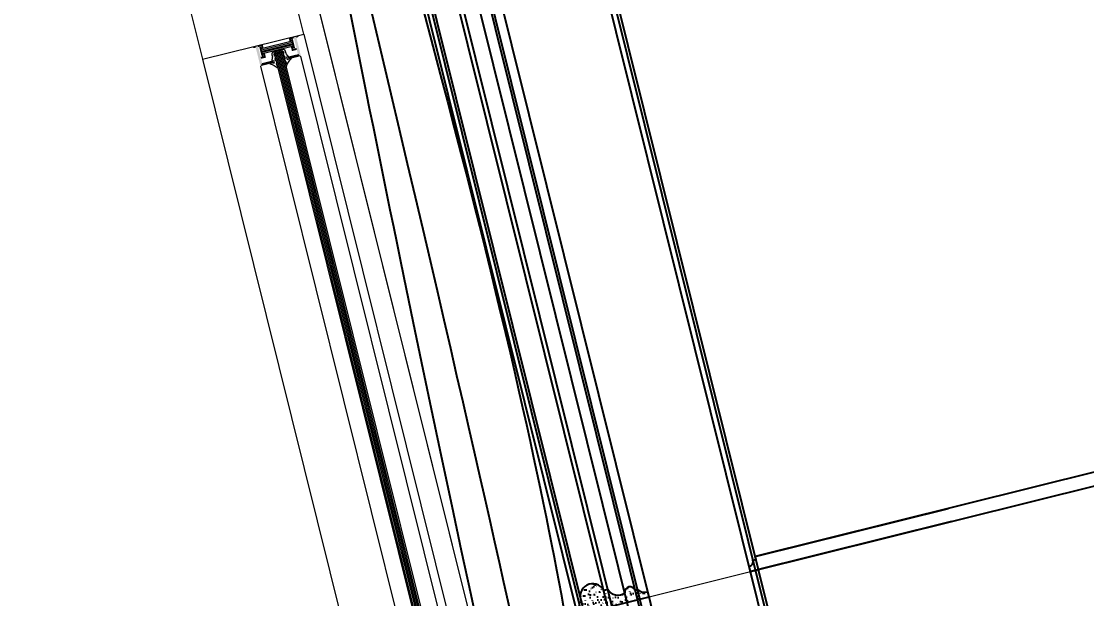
# Model space of a CAD drawing. Header units: inches. Extents: x 122939 to 389145, y 29603 to 574065.
# Drawn here: x 335677 to 336696, y 506717 to 507270 of the extents above; entities that cross this region are included whole.
import ezdxf

# ---------------------------------------------------------------- set-up
doc = ezdxf.new("R2010")
doc.units = ezdxf.units.IN
doc.header["$MEASUREMENT"] = 0
doc.layers.add('8', color=8, linetype='Continuous')
doc.layers.add('gypsum', color=31, linetype='Continuous')
for name, color, linetype, lineweight in [('A-Dim-ID', 9, 'Continuous', 20), ('A-FLOR-SLAB', 7, 'Continuous', 40), ('A-GLAZ', 134, 'Continuous', 18), ('A-RNDR-ALUM', 1, 'Continuous', 9), ('A-RNDR-PT36', 253, 'Continuous', 20), ('GRC', 41, 'Continuous', 0)]:
    doc.layers.add(name, color=color, linetype=linetype, lineweight=lineweight)
doc.styles.add('ST9', font='romans.shx', dxfattribs={"width": 0.8})
doc.dimstyles.new('DIM-20', dxfattribs={"dimscale": 1000, "dimtxt": 0.044, "dimasz": 0.035, "dimexe": 0.022, "dimexo": 0.022, "dimgap": 0.022, "dimtad": 1, "dimdec": 0, "dimzin": 0, "dimdsep": 46, "dimtxsty": 'ST9', "dimblk1": 'ARCHTICK', "dimblk2": 'ARCHTICK', "dimsah": 1, "dimcen": 0.08800000000000001, "dimdle": 0.04, "dimclrd": 256, "dimclre": 256, "dimclrt": 3, "dimadec": 0, "dimazin": 0, "dimtfac": 1, "dimtdec": 0, "dimtix": 1, "dimtofl": 0, "dimtmove": 1, "dimatfit": 3, "dimldrblk": 'CLOSED', "dimfxl": 1, "dimtolj": 1, "dimtzin": 0, "dimarcsym": 0})

# ---------------------------------------------------------------- blocks, each defined once
blk = doc.blocks.new('sec ciur')
at = {"layer": '8'}
for points, knots in [([(-17.32255293591879, -133.5639368155971, 2.289047289487974e-05), (-64.37344650056912, -1164.425118909392, 2.292919875267977e-05), (60.39826410682872, -2221.31414069637, 2.298466098702334e-05), (-111.1499501655344, -2339.864786876191, 2.162671394550543e-05), (-75.03343130991561, -3203.2750986584, 2.240870311014218e-05)], [364.3751048704897, 364.3751048704897, 364.3751048704897, 364.3751048704897, 944.5259550131184, 3110.31382546021, 3110.31382546021, 3110.31382546021, 3110.31382546021]), ([(1.856086771411356, -140.0491471653222, 2.289052731637982e-05), (6.664027114689816, -1367.070446489495, 2.292920972047979e-05), (75.86920769797871, -2377.409514449537, 2.298473959385814e-05), (-34.09848121058894, -2247.301838280284, 2.161623412048549e-05), (-25.96492531115655, -3203.275098657061, 2.242029025453958e-05)], [364.6469562146419, 364.6469562146419, 364.6469562146419, 364.6469562146419, 944.5259550131184, 3120.888390920752, 3120.888390920752, 3120.888390920752, 3120.888390920752]), ([(7.172824973065872, -139.5728663862101, 2.289354979097963e-05), (2.595465994207188, -374.6237327778363, 2.292978550067978e-05), (84.28556850546738, -1831.419381409534, 2.296746677779701e-05), (59.37311759655131, -2767.518135040824, 2.211191353417366e-05), (43.38258401822532, -3203.275098655373, 2.212677466498073e-05)], [380.0385463844473, 380.0385463844473, 380.0385463844473, 380.0385463844473, 944.5259550131184, 2562.967604305761, 2562.967604305761, 2562.967604305761, 2562.967604305761])]:
    blk.add_open_spline(points, degree=3, knots=knots, dxfattribs=at)
blk = doc.blocks.new('_ARCHTICK')
at = {"color": 0, "linetype": 'ByBlock', "const_width": 0.15}
blk.add_lwpolyline([(-0.5, -0.5), (0.5, 0.5)], dxfattribs=at)
blk = doc.blocks.new('*D204')
at = {"layer": 'A-Dim-ID', "lineweight": -2, "transparency": 16777216}
for p, q in [((337812.684083526, 506799.7448207132), (337789.3210954223, 506893.6481454276)), ((336222.551910818, 506481.1679431521), (337833.4493803682, 506881.9565044938)), ((336279.4199152573, 506418.2712932088), (336256.0569271535, 506512.1746179232))]:
    blk.add_line(p, q, dxfattribs=at)
at = {"layer": 'Defpoints', "color": 0, "transparency": 16777216}
for p in [(337794.6327297275, 506872.2989875752), (337817.9957178312, 506778.3956628608, 2.026859427982785e-07), (336284.7315495625, 506396.9221353563, 2.026859427982785e-07)]:
    blk.add_point(p, dxfattribs=at)
at = {"layer": 'A-Dim-ID', "lineweight": -2, "transparency": 16777216, "xscale": 35, "yscale": 35, "zscale": 35}
for p, rotation in [((337794.6327297275, 506872.2989875752), 13.9714232829857), ((336261.3685614587, 506490.8254600707), 193.9714232829857)]:
    blk.add_blockref('_ARCHTICK', p, dxfattribs=dict(at, rotation=rotation))
at = {"layer": 'A-Dim-ID', "color": 3, "transparency": 16777216, "insert": (337017.3773769826, 506724.2605395277), "char_height": 44.00000000000001, "attachment_point": 5, "rotation": 13.97142328298572, "style": 'ST9'}
blk.add_mtext('\\A1;1580', dxfattribs=at)
blk = doc.blocks.new('_CLOSED')
at = {"color": 0, "linetype": 'ByBlock'}
for p, q in [((-1, 0.1666666666666666), (0, 0)), ((-1, 0.1666666666666666), (-1, -0.1666666666666666)), ((0, 0), (-1, -0.1666666666666666)), ((0, 0), (-1, 0))]:
    blk.add_line(p, q, dxfattribs=at)
blk = doc.blocks.new('GLAZ-2')
at = {"layer": 'A-GLAZ'}
for p, q in [((-26.27995439566439, 511.5564514930011, -0.0007184783825887511), (-26.27995596581604, 2391.714646525506, 0.004127730829686641)), ((-24.94528642622754, 511.5564515025471, -0.0007184783825887511), (-24.94528799620457, 2391.714646515902, 0.004127730829686641)), ((-23.6106184637174, 511.5564515119768, -0.0007184783825887511), (-23.61062003375264, 2391.714646506123, 0.004127730829686641)), ((-22.27595049375668, 511.5564515218721, -0.0007184783825887511), (-22.2759520636755, 2391.714646496577, 0.004127730829686641)), ((-20.94128252414521, 511.5564515311853, -0.0007184783825887511), (-20.94128409418045, 2391.714646487089, 0.004127730829686641)), ((-19.60661456163507, 511.5564515406149, -0.0007184783825887511), (-19.60661613167031, 2391.714646477369, 0.004127730829686641)), ((-18.27194659155793, 511.5564515502774, -0.0007184783825887511), (-18.2719481108943, 2391.714646467823, 0.004127730829686641))]:
    blk.add_line(p, q, dxfattribs=at)
at = {"layer": 'A-RNDR-ALUM'}
for p, q in [((-49.98927487188485, 2400.000034705212), (-49.98927179345628, 500.0222723708139, -0.0007184783825847777)), ((-38.16279002465308, 2397.627752035158, 0.004127979850332672), (-37.49545604351442, 2397.627752030501, 0.004127979850332672)), ((-38.16279008204583, 2389.619744201947, 0.004127979850332672), (-38.16279002465308, 2397.627752035158, 0.004127979850332672)), ((-38.1627900248277, 2397.62775203411, 0.004127979850332672), (-37.49545604345622, 2397.627752029337, 0.004127979850332672)), ((-38.16279008216225, 2389.619744200667, 0.004127979850332672), (-38.1627900248277, 2397.62775203411, 0.004127979850332672)), ((-37.49545610079076, 2389.619744197058, 0.004127979850332672), (-37.49545604351442, 2397.627752030501, 0.004127979850332672)), ((-37.49545610090718, 2389.619744195836, 0.004127979850332672), (-37.49545604345622, 2397.627752029337, 0.004127979850332672)), ((-37.49545605562162, 2395.959417090809, 0.004127979850332672), (-7.056443175475579, 2395.959416873229, 0.004127979850332672)), ((-37.49545605544699, 2395.959417091566, 0.004127979850332672), (-7.056443175650202, 2395.959416873578, 0.004127979850332672)), ((-36.01705240440788, 2397.627752019907, 0.004127979850332672), (-35.34971841576044, 2397.627752015134, 0.004127979850332672)), ((-36.01705240464071, 2397.627752018569, 0.004127979850332672), (-35.34971841581864, 2397.627752013912, 0.004127979850332672)), ((-6.389109174604528, 2397.627751807915, 0.004127979850332672), (-7.056443163484801, 2397.627751812688, 0.004127979850332672)), ((-7.056443220761139, 2389.61974397942, 0.004127979850332672), (-7.056443163484801, 2397.627751812688, 0.004127979850332672)), ((-6.389109174604528, 2397.627751806693, 0.004127979850332672), (-7.056443163484801, 2397.627751811524, 0.004127979850332672)), ((-7.056443220702931, 2389.619743978197, 0.004127979850332672), (-7.056443163484801, 2397.627751811524, 0.004127979850332672)), ((-6.389109231880866, 2389.619743974588, 0.004127979850332672), (-6.389109174604528, 2397.627751807915, 0.004127979850332672)), ((-6.389109231997281, 2389.619743973424, 0.004127979850332672), (-6.389109174604528, 2397.627751806693, 0.004127979850332672)), ((49.98927813657792, 2400.000034705154), (49.98927813663613, 499.999965291121, -0.0007183538722637486)), ((-38.16279008204583, 2389.619744201947, 0.004127979850332672), (-37.49545610079076, 2389.619744197058, 0.004127979850332672)), ((-38.16279008216225, 2389.619744200667, 0.004127979850332672), (-37.49545610090718, 2389.619744195836, 0.004127979850332672)), ((-37.49545606400352, 2394.791582588281, 0.004127979850332672), (-7.056443183741067, 2394.791582369769, 0.004127979850332672)), ((-37.4954560638289, 2394.791582587117, 0.004127979850332672), (-7.056443183857482, 2394.791582369653, 0.004127979850332672)), ((-37.49545607226901, 2393.623748142971, 0.004127979850332672), (-7.05644319212297, 2393.623747924925, 0.004127979850332672)), ((-37.49545607209438, 2393.62374814169, 0.004127979850332672), (-7.056443192064762, 2393.62374792312, 0.004127979850332672)), ((-37.49545608065091, 2392.455913639336, 0.004127979850332672), (-7.056443200621288, 2392.455913420999, 0.004127979850332672)), ((-37.4954560805927, 2392.455913638172, 0.004127979850332672), (-7.056443200504873, 2392.455913419893, 0.004127979850332672)), ((-37.4954560889164, 2391.288079193793, 0.004127979850332672), (-7.056443208886776, 2391.288078976562, 0.004127979850332672)), ((-37.49545608897461, 2391.288079192513, 0.004127979850332672), (-7.056443208712153, 2391.288078975165, 0.004127979850332672)), ((-36.01705246180063, 2389.619744186581, 0.004127979850332672), (-35.34971847292036, 2389.619744181808, 0.004127979850332672)), ((-36.01705246174242, 2389.619744185358, 0.004127979850332672), (-35.3497184732114, 2389.61974418076, 0.004127979850332672)), ((-6.389109231880866, 2389.619743974588, 0.004127979850332672), (-7.056443220761139, 2389.61974397942, 0.004127979850332672)), ((-6.389109231997281, 2389.619743973424, 0.004127979850332672), (-7.056443220702931, 2389.619743978197, 0.004127979850332672))]:
    blk.add_line(p, q, dxfattribs=at)
blk.add_lwpolyline([(-49.98927482002182, 2450.000019664294), (49.98927492112853, 2450.000019664352), (49.98927486938192, 2400.000034705154), (-49.98927487188485, 2400.000034705212)], close=True, dxfattribs=at)
at = {"layer": 'A-RNDR-ALUM', "const_width": 0.927594236810144, "elevation": 0.004127979850332672}
for points in [[(-43.69363500055624, 2398.866395328252, -0.4142135623730951), (-44.16410545544932, 2399.336865789955)], [(-43.69363500038162, 2398.86639532703, -0.4142135623730951), (-44.16410545556573, 2399.336865788791)], [(-0.7173264750163071, 2398.849595604581, 0.4142135623730949), (-0.2468560137203895, 2399.320066059765)], [(-0.7173264749580994, 2398.849595603475, 0.4142135623730949), (-0.2468560138368048, 2399.320066058659)]]:
    blk.add_lwpolyline(points, format="xyb", dxfattribs=at)
at = {"layer": 'A-RNDR-ALUM', "elevation": 2.490206460308009e-07}
blk.add_lwpolyline([(-14.00100916699739, 2382.638904266292), (-15.60261072672438, 2382.638904277759), (-15.60261074762093, 2379.718659159902, -0.0155525880924592), (-14.77535791159607, 2380.236501931795), (-11.59860684419982, 2380.236501909094, 0.1043043731108854), (-18.27194672054611, 2374.12786012853), (-18.27194670215249, 2376.70787737018, -0.0160355215991069), (-17.60461271385429, 2377.461014262924), (-17.60461270494852, 2378.707527133869), (-18.27194668311859, 2379.374861122109), (-18.27194666292053, 2382.20611943159), (-17.60461268469226, 2381.538785443467), (-17.60461266769562, 2383.912732203957), (-18.27194664592389, 2384.580066191731), (-18.27194662566762, 2387.41132450162), (-17.60461264749756, 2386.743990513321), (-17.60461261676392, 2388.047312482086, 0.4142135623730942), (-18.27194659493398, 2388.714646469802), (-26.27995439502411, 2388.714646527253, 0.4142135623730959), (-26.94728838285664, 2388.047312548792), (-26.94728841353208, 2386.743990580202), (-26.27995442575775, 2387.411324558954), (-26.27995444601402, 2384.580066249007), (-26.94728843378834, 2383.912732270896), (-26.94728845084319, 2381.538785510173), (-26.27995446301065, 2382.206119488983), (-26.27995448332513, 2379.374861179502), (-26.94728847115766, 2378.707527200633), (-26.94728848012164, 2377.461014329689, -0.0160355215991069), (-26.27995450230082, 2376.707877427281), (-26.27995452086907, 2374.127860185923, 0.1043043731108854), (-32.95329431019491, 2380.236502062005), (-29.7765432431479, 2380.23650203913, -0.0155525880924592), (-28.94929041399155, 2379.718659255304), (-28.94929039321141, 2382.63890437322), (-30.55089195288019, 2382.63890438457, 0.0216463737862068), (-28.94929036789108, 2386.167528960563), (-28.94929033314111, 2388.047312563227, -0.4142135623730379), (-26.27995438058861, 2390.716648477304), (-18.2719465806731, 2390.716648420028, -0.4142135623730357), (-15.60261066653766, 2388.04731246765), (-15.60261070134584, 2386.167528864986, 0.021646373786206)], format="xyb", close=True, dxfattribs=at)
at = {"layer": 'A-RNDR-ALUM'}
for points in [[(-44.62790256348671, 2400.271133385715, 0.004127979850332672), (-44.62790257006418, 2399.336865794263, 0.004127979850332672), (-42.22550022677751, 2400.271133368427, 0.004127979850332672), (-43.69363499357132, 2399.336865787918, 0.004127979850332672)], [(-44.62790256354492, 2400.271133384376, 0.004127979850332672), (-44.62790257018059, 2399.336865793215, 0.004127979850332672), (-42.22550022689393, 2400.271133367263, 0.004127979850332672), (-43.69363499357132, 2399.336865786638, 0.004127979850332672)], [(-42.22550022677751, 2400.271133368427, 0.004127979850332672), (-43.69363499357132, 2399.336865787918, 0.004127979850332672), (-42.2255002403399, 2398.402598186047, 0.004127979850332672), (-43.69363500032341, 2398.402598196582, 0.004127979850332672)], [(-42.22550022689393, 2400.271133367263, 0.004127979850332672), (-43.69363499357132, 2399.336865786638, 0.004127979850332672), (-42.22550024028169, 2398.402598184824, 0.004127979850332672), (-43.69363500032341, 2398.402598195418, 0.004127979850332672)], [(-36.88682837528177, 2398.402598147863, 0.004127979850332672), (-35.01829320844263, 2400.271133316914, 0.004127979850332672), (-39.82309790316503, 2398.402598168934, 0.004127979850332672), (-39.82309788966086, 2400.271133351373, 0.004127979850332672)], [(-36.88682837528177, 2398.402598146698, 0.004127979850332672), (-35.01829320844263, 2400.271133315691, 0.004127979850332672), (-39.82309790299041, 2398.402598167595, 0.004127979850332672), (-39.82309788966086, 2400.271133350034, 0.004127979850332672)], [(-36.88682839059038, 2396.267129442596, 0.004127979850332672), (-35.0182932370808, 2396.267129429267, 0.004127979850332672), (-36.88682837528177, 2398.402598147863, 0.004127979850332672), (-35.01829320844263, 2400.271133316914, 0.004127979850332672)], [(-36.88682839053217, 2396.267129441723, 0.004127979850332672), (-35.01829323713901, 2396.267129428219, 0.004127979850332672), (-36.88682837528177, 2398.402598146698, 0.004127979850332672), (-35.01829320844263, 2400.271133315691, 0.004127979850332672)], [(-7.524133105820511, 2398.402597937791, 0.004127979850332672), (-9.392668245593086, 2400.271133133734, 0.004127979850332672), (-4.587863585329615, 2398.402597916836, 0.004127979850332672), (-4.587863571825437, 2400.271133099275, 0.004127979850332672)], [(-7.524133120954502, 2396.267129232641, 0.004127979850332672), (-9.39266827434767, 2396.267129245913, 0.004127979850332672), (-7.524133105820511, 2398.402597937791, 0.004127979850332672), (-9.392668245593086, 2400.271133133734, 0.004127979850332672)], [(-7.524133120896295, 2396.267129231535, 0.004127979850332672), (-9.392668274289463, 2396.267129244981, 0.004127979850332672), (-7.524133105762303, 2398.402597936452, 0.004127979850332672), (-9.392668245593086, 2400.271133132337, 0.004127979850332672)], [(-7.524133105762303, 2398.402597936452, 0.004127979850332672), (-9.392668245593086, 2400.271133132337, 0.004127979850332672), (-4.587863585213199, 2398.402597915556, 0.004127979850332672), (-4.587863571825437, 2400.271133097995, 0.004127979850332672)], [(-2.185461227665655, 2400.271133082046, 0.004127979850332672), (-0.7173264737357385, 2399.336865480174, 0.004127979850332672), (-2.185461241111625, 2398.402597899665, 0.004127979850332672), (-0.7173264805460349, 2398.402597889013, 0.004127979850332672)], [(0.216941109043546, 2400.271133064874, 0.004127979850332672), (0.2169411022914574, 2399.336865473713, 0.004127979850332672), (-2.185461227665655, 2400.271133082046, 0.004127979850332672), (-0.7173264737357385, 2399.336865480174, 0.004127979850332672)], [(-2.185461227607448, 2400.271133080765, 0.004127979850332672), (-0.7173264737939462, 2399.336865478952, 0.004127979850332672), (-2.185461240937002, 2398.402597898268, 0.004127979850332672), (-0.7173264804296196, 2398.402597887791, 0.004127979850332672)], [(0.2169411089853384, 2400.271133063536, 0.004127979850332672), (0.2169411022914574, 2399.336865472374, 0.004127979850332672), (-2.185461227607448, 2400.271133080765, 0.004127979850332672), (-0.7173264737939462, 2399.336865478952, 0.004127979850332672)], [(-39.82309798517963, 2386.924453667831, 0.004127979850332672), (-39.82309797179187, 2388.792988850328, 0.004127979850332672), (-35.01829330390319, 2386.924453633605, 0.004127979850332672), (-36.88682844402501, 2388.792988829489, 0.004127979850332672)], [(-39.82309798523784, 2386.924453666783, 0.004127979850332672), (-39.82309797190828, 2388.79298884928, 0.004127979850332672), (-35.0182933039614, 2386.924453632324, 0.004127979850332672), (-36.88682844396681, 2388.792988828151, 0.004127979850332672)], [(-36.88682842865819, 2390.928457534465, 0.004127979850332672), (-35.01829327514861, 2390.928457521077, 0.004127979850332672), (-36.88682844402501, 2388.792988829489, 0.004127979850332672), (-35.01829330390319, 2386.924453633605, 0.004127979850332672)], [(-36.88682842865819, 2390.928457533242, 0.004127979850332672), (-35.01829327532323, 2390.928457519913, 0.004127979850332672), (-36.88682844396681, 2388.792988828151, 0.004127979850332672), (-35.0182933039614, 2386.924453632324, 0.004127979850332672)], [(-7.524133159138728, 2390.928457324335, 0.004127979850332672), (-9.392668312590104, 2390.928457337664, 0.004127979850332672), (-7.524133174447343, 2388.79298861936, 0.004127979850332672), (-9.392668341170065, 2386.924453450192, 0.004127979850332672)], [(-7.524133159196936, 2390.928457323113, 0.004127979850332672), (-9.39266831241548, 2390.9284573365, 0.004127979850332672), (-7.52413317450555, 2388.792988618079, 0.004127979850332672), (-9.392668341228273, 2386.92445344897, 0.004127979850332672)], [(-4.587863667518832, 2386.924453415792, 0.004127979850332672), (-4.587863653956447, 2388.792988598114, 0.004127979850332672), (-9.392668341170065, 2386.924453450192, 0.004127979850332672), (-7.524133174447343, 2388.79298861936, 0.004127979850332672)], [(-4.587863667344209, 2386.924453414686, 0.004127979850332672), (-4.587863653956447, 2388.792988597008, 0.004127979850332672), (-9.392668341228273, 2386.92445344897, 0.004127979850332672), (-7.52413317450555, 2388.792988618079, 0.004127979850332672)], [(-40.64862655545585, 2382.638316041441, 0.004127730829686641), (-40.64862656407058, 2381.437114869477, 0.004127730829686641), (-29.91912161023356, 2382.638315964781, 0.004127730829686641), (-29.91912161884829, 2381.437114792527, 0.004127730829686641)], [(-40.64862655539764, 2382.638316040335, 0.004127730829686641), (-40.64862656401237, 2381.437114868255, 0.004127730829686641), (-29.91912161017535, 2382.638315963442, 0.004127730829686641), (-29.91912161879009, 2381.437114791479, 0.004127730829686641)], [(-40.64862656407058, 2381.437703290896, 0.004127730829686641), (-40.64862657268532, 2380.236502118525, 0.004127730829686641), (-29.91912161873188, 2381.437703213771, 0.004127730829686641), (-29.91912162734661, 2380.236502041982, 0.004127730829686641)], [(-40.64862656407058, 2381.437703289615, 0.004127730829686641), (-40.6486265725689, 2380.236502117419, 0.004127730829686641), (-29.91912161884829, 2381.437703212781, 0.004127730829686641), (-29.91912162746303, 2380.236502040585, 0.004127730829686641)], [(-4.320930958143435, 2382.638315781543, 0.004127730829686641), (-4.320930966758169, 2381.43711460958, 0.004127730829686641), (-15.05043590388959, 2382.638315858319, 0.004127730829686641), (-15.05043591244612, 2381.437114686298, 0.004127730829686641)], [(-4.320930958085228, 2382.638315780438, 0.004127730829686641), (-4.320930966758169, 2381.437114608474, 0.004127730829686641), (-15.05043590412242, 2382.638315857213, 0.004127730829686641), (-15.05043591256253, 2381.437114685134, 0.004127730829686641)], [(-4.320930966699962, 2381.43770303065, 0.004127730829686641), (-4.320930975256488, 2380.236501858744, 0.004127730829686641), (-15.05043591256253, 2381.437703107542, 0.004127730829686641), (-15.05043592117727, 2380.236501935462, 0.004127730829686641)], [(-4.320930966758169, 2381.437703029602, 0.004127730829686641), (-4.320930975256488, 2380.236501857522, 0.004127730829686641), (-15.05043591262074, 2381.437703106378, 0.004127730829686641), (-15.05043592117727, 2380.236501934356, 0.004127730829686641)]]:
    blk.add_solid(points, dxfattribs=at)
for points in [[(-42.2255012258538, 2380.235913708631, 0.007536938993767329), (-39.82309887139127, 2382.63831603562, 0.007536938993767329), (-42.22550022677751, 2400.271133368427, 0.007536938993767329), (-39.82309788966086, 2400.271133351373, 0.007536938993767329)], [(-42.2255012257956, 2380.235913707467, 0.007536938993767329), (-39.82309887139127, 2382.638316034456, 0.007536938993767329), (-42.22550022689393, 2400.271133367263, 0.007536938993767329), (-39.82309788966086, 2400.271133350034, 0.007536938993767329)], [(-4.587864553555846, 2382.638315783581, 0.007536938993767329), (-2.185462226509117, 2380.235913422133, 0.007536938993767329), (-4.587863571825437, 2400.271133099275, 0.007536938993767329), (-2.185461227665655, 2400.271133082046, 0.007536938993767329)], [(-4.587864553614054, 2382.6383157823, 0.007536938993767329), (-2.185462226509117, 2380.235913420911, 0.007536938993767329), (-4.587863571825437, 2400.271133097995, 0.007536938993767329), (-2.185461227607448, 2400.271133080765, 0.007536938993767329)], [(-42.2255012258538, 2380.235913708631, 0.004127730829686641), (-39.82309887139127, 2382.63831603562, 0.004127730829686641), (-40.09003247652436, 2380.235913693323, 0.004127730829686641), (-40.0900324594113, 2382.638316037483, 0.004127730829686641)], [(-42.2255012257956, 2380.235913707467, 0.004127730829686641), (-39.82309887139127, 2382.638316034456, 0.004127730829686641), (-40.09003247646615, 2380.235913692217, 0.004127730829686641), (-40.09003245929489, 2382.638316036377, 0.004127730829686641)], [(-2.185462226509117, 2380.235913422133, 0.004127730829686641), (-4.587864553555846, 2382.638315783581, 0.004127730829686641), (-4.320930975256488, 2380.235913437442, 0.004127730829686641), (-4.320930958143435, 2382.638315781543, 0.004127730829686641)], [(-2.185462226509117, 2380.235913420911, 0.004127730829686641), (-4.587864553614054, 2382.6383157823, 0.004127730829686641), (-4.320930975314695, 2380.235913436452, 0.004127730829686641), (-4.320930958085228, 2382.638315780438, 0.004127730829686641)]]:
    blk.add_trace(points, dxfattribs=at)
at = {"layer": 'A-RNDR-PT36'}
for p, q in [((-42.22550122474786, 520.0351843271055, -0.0007184783825887528), (-42.22550122573739, 2380.235913706769, 0.004127730829686641)), ((-2.185462226509117, 2380.235913420154, 0.004127730829686641), (-2.185462225344963, 520.0351846068515, -0.0007184783825887511))]:
    blk.add_line(p, q, dxfattribs=at)
blk = doc.blocks.new('M1')
at = {"layer": 'gypsum', "linetype": 'Continuous'}
h = blk.add_hatch(dxfattribs=at)
h.set_pattern_fill('GYPSUM', color=251, scale=36.84210526305, style=0, pattern_type=2)
h.set_pattern_definition([(360, (273234.7916422197, 528507.0153881486), (1.77635683940025e-15, 36.84210526305), [0, -36.84210526305]), (360, (273234.5273737972, 528503.7712565723), (1.77635683940025e-15, 36.84210526305), [0, -36.84210526305]), (360, (273237.1114422185, 528504.4416723594), (1.77635683940025e-15, 36.84210526305), [0, -36.84210526305]), (315, (273237.3693992198, 528509.7467030461), (36.84210520122778, -8.881784197001252e-15), [0.23578947368352, -51.86681536826915]), (360, (273235.5291843247, 528509.400030256), (1.77635683940025e-15, 36.84210526305), [0, -36.84210526305]), (360, (273235.5291843247, 528509.400030256), (1.77635683940025e-15, 36.84210526305), [0, -36.84210526305]), (315, (273242.218569641, 528506.048687414), (36.84210520122778, -8.881784197001252e-15), [0.23578947368352, -51.86681536826915]), (360, (273242.7983895876, 528506.6869776237), (1.77635683940025e-15, 36.84210526305), [0, -36.84210526305]), (360, (273242.7983895876, 528506.6869776237), (1.77635683940025e-15, 36.84210526305), [0, -36.84210526305]), (360, (273239.9404369565, 528504.0637828882), (1.77635683940025e-15, 36.84210526305), [0, -36.84210526305]), (315, (273244.3897113773, 528504.4736328877), (36.84210520122778, -8.881784197001252e-15), [0.23578947368352, -51.86681536826915]), (315, (273244.3897113773, 528504.4736328877), (36.84210520122778, -8.881784197001252e-15), [0.23578947368352, -51.86681536826915]), (315, (273242.8074402185, 528509.4319753095), (36.84210520122778, -8.881784197001252e-15), [0.23578947368352, -51.86681536826915]), (315, (273242.8074402185, 528509.4319753095), (36.84210520122778, -8.881784197001252e-15), [0.23578947368352, -51.86681536826915]), (360, (273243.3831474828, 528510.3469460447), (1.77635683940025e-15, 36.84210526305), [0, -36.84210526305]), (360, (273240.8273369558, 528510.9536618355), (1.77635683940025e-15, 36.84210526305), [0, -36.84210526305]), (360, (273246.931889588, 528510.3741723604), (1.77635683940025e-15, 36.84210526305), [0, -36.84210526305]), (360, (273244.5049159033, 528511.9465197294), (1.77635683940025e-15, 36.84210526305), [0, -36.84210526305]), (360, (273234.9292106396, 528514.7972881503), (1.77635683940025e-15, 36.84210526305), [0, -36.84210526305]), (315, (273239.0174445873, 528516.2431212037), (36.84210520122778, -8.881784197001252e-15), [0.23578947368352, -51.86681536826915]), (315, (273239.0174445873, 528516.2431212037), (36.84210520122778, -8.881784197001252e-15), [0.23578947368352, -51.86681536826915]), (360, (273236.8272053766, 528519.4667302563), (1.77635683940025e-15, 36.84210526305), [0, -36.84210526305]), (360, (273236.0896632727, 528517.0820881489), (1.77635683940025e-15, 36.84210526305), [0, -36.84210526305]), (360, (273235.2449474828, 528524.4250881511), (1.77635683940025e-15, 36.84210526305), [0, -36.84210526305]), (360, (273234.5074053769, 528522.0404460456), (1.77635683940025e-15, 36.84210526305), [0, -36.84210526305]), (315, (273239.0051080091, 528526.0034754135), (36.84210520122778, -8.881784197001252e-15), [0.23578947368352, -51.86681536826915]), (315, (273239.0051080091, 528526.0034754135), (36.84210520122778, -8.881784197001252e-15), [0.23578947368352, -51.86681536826915]), (360, (273243.6246474832, 528515.4875986769), (1.77635683940025e-15, 36.84210526305), [0, -36.84210526305]), (315, (273244.1054804297, 528519.4987025734), (36.84210520122778, -8.881784197001252e-15), [0.23578947368352, -51.86681536826915]), (360, (273244.0964474827, 528516.7537144673), (1.77635683940025e-15, 36.84210526305), [0, -36.84210526305]), (360, (273244.0964474827, 528516.7537144673), (1.77635683940025e-15, 36.84210526305), [0, -36.84210526305]), (315, (273242.523208904, 528524.4570449934), (36.84210520122778, -8.881784197001252e-15), [0.23578947368352, -51.86681536826915]), (315, (273241.9343383248, 528521.0737570978), (36.84210520122778, -8.881784197001252e-15), [0.23578947368352, -51.86681536826915]), (315, (273241.9343383248, 528521.0737570978), (36.84210520122778, -8.881784197001252e-15), [0.23578947368352, -51.86681536826915]), (315, (273241.9343383248, 528521.0737570978), (36.84210520122778, -8.881784197001252e-15), [0.23578947368352, -51.86681536826915]), (315, (273235.0121573247, 528526.8176034137), (36.84210520122778, -8.881784197001252e-15), [0.23578947368352, -51.86681536826915]), (315, (273235.0121573247, 528526.8176034137), (36.84210520122778, -8.881784197001252e-15), [0.23578947368352, -51.86681536826915]), (360, (273236.5648895865, 528531.0540513087), (1.77635683940025e-15, 36.84210526305), [0, -36.84210526305]), (360, (273236.143121167, 528538.2972092039), (1.77635683940025e-15, 36.84210526305), [0, -36.84210526305]), (360, (273235.8788527445, 528535.0531144671), (1.77635683940025e-15, 36.84210526305), [0, -36.84210526305]), (360, (273238.4629211659, 528535.7235302578), (1.77635683940025e-15, 36.84210526305), [0, -36.84210526305]), (360, (273237.7253790618, 528533.3388881504), (1.77635683940025e-15, 36.84210526305), [0, -36.84210526305]), (315, (273240.6531530097, 528532.4998939398), (36.84210520122778, -8.881784197001252e-15), [0.23578947368352, -51.86681536826915]), (360, (273242.4630527449, 528527.2104618333), (1.77635683940025e-15, 36.84210526305), [0, -36.84210526305]), (360, (273242.4630527449, 528527.2104618333), (1.77635683940025e-15, 36.84210526305), [0, -36.84210526305]), (360, (273245.2603632724, 528531.7443618334), (1.77635683940025e-15, 36.84210526305), [0, -36.84210526305]), (360, (273245.0188632719, 528526.6037092031), (1.77635683940025e-15, 36.84210526305), [0, -36.84210526305]), (360, (273246.1405948503, 528528.203282886), (1.77635683940025e-15, 36.84210526305), [0, -36.84210526305]), (315, (273243.570047114, 528537.330529467), (36.84210520122778, -8.881784197001252e-15), [0.23578947368352, -51.86681536826915]), (315, (273243.570047114, 528537.330529467), (36.84210520122778, -8.881784197001252e-15), [0.23578947368352, -51.86681536826915]), (315, (273245.7411888503, 528535.7554753076), (36.84210520122778, -8.881784197001252e-15), [0.23578947368352, -51.86681536826915]), (360, (273244.1498685349, 528537.9688355186), (1.77635683940025e-15, 36.84210526305), [0, -36.84210526305]), (360, (273245.7321264297, 528533.0104776255), (1.77635683940025e-15, 36.84210526305), [0, -36.84210526305]), (360, (273245.7321264297, 528533.0104776255), (1.77635683940025e-15, 36.84210526305), [0, -36.84210526305]), (315, (273250.5797623768, 528503.5124190457), (36.84210520122778, -8.881784197001252e-15), [0.23578947368352, -51.86681536826915]), (360, (273252.3150737984, 528503.5892565704), (1.77635683940025e-15, 36.84210526305), [0, -36.84210526305]), (360, (273250.4034474818, 528505.0738828878), (1.77635683940025e-15, 36.84210526305), [0, -36.84210526305]), (360, (273250.4034474818, 528505.0738828878), (1.77635683940025e-15, 36.84210526305), [0, -36.84210526305]), (360, (273249.6694422196, 528506.4415355201), (1.77635683940025e-15, 36.84210526305), [0, -36.84210526305]), (360, (273255.9705843246, 528506.4709723599), (1.77635683940025e-15, 36.84210526305), [0, -36.84210526305]), (360, (273252.7868737979, 528504.8553723627), (1.77635683940025e-15, 36.84210526305), [0, -36.84210526305]), (360, (273253.8589053769, 528506.6601565692), (1.77635683940025e-15, 36.84210526305), [0, -36.84210526305]), (315, (273248.9974912181, 528508.3164026241), (36.84210520122778, -8.881784197001252e-15), [0.23578947368352, -51.86681536826915]), (315, (273248.9974912181, 528508.3164026241), (36.84210520122778, -8.881784197001252e-15), [0.23578947368352, -51.86681536826915]), (360, (273248.9173843245, 528513.1747249931), (1.77635683940025e-15, 36.84210526305), [0, -36.84210526305]), (315, (273253.6932422723, 528508.7976596233), (36.84210520122778, -8.881784197001252e-15), [0.23578947368352, -51.86681536826915]), (360, (273254.3883264288, 528511.4293302565), (1.77635683940025e-15, 36.84210526305), [0, -36.84210526305]), (360, (273256.9723948501, 528512.0997460455), (1.77635683940025e-15, 36.84210526305), [0, -36.84210526305]), (360, (273256.2348527461, 528509.7151039399), (1.77635683940025e-15, 36.84210526305), [0, -36.84210526305]), (360, (273256.2348527461, 528509.7151039399), (1.77635683940025e-15, 36.84210526305), [0, -36.84210526305]), (360, (273253.2589316936, 528512.0574144655), (1.77635683940025e-15, 36.84210526305), [0, -36.84210526305]), (315, (273260.7448823768, 528503.9177768871), (36.84210520122778, -8.881784197001252e-15), [0.23578947368352, -51.86681536826915]), (315, (273260.7448823768, 528503.9177768871), (36.84210520122778, -8.881784197001252e-15), [0.23578947368352, -51.86681536826915]), (360, (273257.81711064, 528504.7567460452), (1.77635683940025e-15, 36.84210526305), [0, -36.84210526305]), (360, (273265.3520948496, 528503.1622565732), (1.77635683940025e-15, 36.84210526305), [0, -36.84210526305]), (315, (273260.1608137982, 528513.5379026781), (36.84210520122778, -8.881784197001252e-15), [0.23578947368352, -51.86681536826915]), (360, (273258.5546527449, 528507.1413881507), (1.77635683940025e-15, 36.84210526305), [0, -36.84210526305]), (360, (273258.5546527449, 528507.1413881507), (1.77635683940025e-15, 36.84210526305), [0, -36.84210526305]), (315, (273264.2506470615, 528512.1317006749), (36.84210520122778, -8.881784197001252e-15), [0.23578947368352, -51.86681536826915]), (315, (273263.6617764821, 528508.748412783), (36.84210520122778, -8.881784197001252e-15), [0.23578947368352, -51.86681536826915]), (360, (273264.2416001139, 528509.3867302563), (1.77635683940025e-15, 36.84210526305), [0, -36.84210526305]), (360, (273264.2416001139, 528509.3867302563), (1.77635683940025e-15, 36.84210526305), [0, -36.84210526305]), (360, (273264.2416001139, 528509.3867302563), (1.77635683940025e-15, 36.84210526305), [0, -36.84210526305]), (315, (273265.8329182192, 528507.173358255), (36.84210520122778, -8.881784197001252e-15), [0.23578947368352, -51.86681536826915]), (315, (273265.8329182192, 528507.173358255), (36.84210520122778, -8.881784197001252e-15), [0.23578947368352, -51.86681536826915]), (360, (273265.8238580087, 528504.4283723615), (1.77635683940025e-15, 36.84210526305), [0, -36.84210526305]), (315, (273270.4406980611, 528511.0161283619), (36.84210520122778, -8.881784197001252e-15), [0.23578947368352, -51.86681536826915]), (315, (273270.4406980611, 528511.0161283619), (36.84210520122778, -8.881784197001252e-15), [0.23578947368352, -51.86681536826915]), (360, (273271.1126527451, 528509.1412513077), (1.77635683940025e-15, 36.84210526305), [0, -36.84210526305]), (315, (273250.3489686931, 528539.5982450459), (36.84210520122778, -8.881784197001252e-15), [0.23578947368352, -51.86681536826915]), (315, (273250.3489686931, 528539.5982450459), (36.84210520122778, -8.881784197001252e-15), [0.23578947368352, -51.86681536826915]), (315, (273250.2955314294, 528518.383129888), (36.84210520122778, -8.881784197001252e-15), [0.23578947368352, -51.86681536826915]), (360, (273252.5728580086, 528516.0564407825), (1.77635683940025e-15, 36.84210526305), [0, -36.84210526305]), (360, (273249.3891474819, 528514.4408407814), (1.77635683940025e-15, 36.84210526305), [0, -36.84210526305]), (360, (273249.3891474819, 528514.4408407814), (1.77635683940025e-15, 36.84210526305), [0, -36.84210526305]), (315, (273256.1678634826, 528514.3520306766), (36.84210520122778, -8.881784197001252e-15), [0.23578947368352, -51.86681536826915]), (315, (273256.1678634826, 528514.3520306766), (36.84210520122778, -8.881784197001252e-15), [0.23578947368352, -51.86681536826915]), (360, (273253.3790369564, 528519.7057986751), (1.77635683940025e-15, 36.84210526305), [0, -36.84210526305]), (360, (273254.4194211671, 528514.3422144658), (1.77635683940025e-15, 36.84210526305), [0, -36.84210526305]), (315, (273248.7132599037, 528523.341472308), (36.84210520122778, -8.881784197001252e-15), [0.23578947368352, -51.86681536826915]), (360, (273250.11921064, 528520.0989407811), (1.77635683940025e-15, 36.84210526305), [0, -36.84210526305]), (360, (273249.3852422191, 528521.4665934135), (1.77635683940025e-15, 36.84210526305), [0, -36.84210526305]), (360, (273249.3852422191, 528521.4665934135), (1.77635683940025e-15, 36.84210526305), [0, -36.84210526305]), (315, (273254.7572190622, 528524.91420357), (36.84210520122778, -8.881784197001252e-15), [0.23578947368352, -51.86681536826915]), (360, (273253.850836956, 528520.9719144672), (1.77635683940025e-15, 36.84210526305), [0, -36.84210526305]), (360, (273253.574668535, 528521.6852144662), (1.77635683940025e-15, 36.84210526305), [0, -36.84210526305]), (360, (273253.574668535, 528521.6852144662), (1.77635683940025e-15, 36.84210526305), [0, -36.84210526305]), (360, (273257.7206211658, 528518.5884881512), (1.77635683940025e-15, 36.84210526305), [0, -36.84210526305]), (315, (273261.8088587988, 528520.0343212028), (36.84210520122778, -8.881784197001252e-15), [0.23578947368352, -51.86681536826915]), (360, (273263.6187474821, 528514.7448618364), (1.77635683940025e-15, 36.84210526305), [0, -36.84210526305]), (360, (273263.6187474821, 528514.7448618364), (1.77635683940025e-15, 36.84210526305), [0, -36.84210526305]), (360, (273258.8811106393, 528520.8732881497), (1.77635683940025e-15, 36.84210526305), [0, -36.84210526305]), (360, (273257.2988159033, 528525.8316460445), (1.77635683940025e-15, 36.84210526305), [0, -36.84210526305]), (360, (273257.0345474817, 528522.5875144645), (1.77635683940025e-15, 36.84210526305), [0, -36.84210526305]), (360, (273259.618615903, 528523.2579302553), (1.77635683940025e-15, 36.84210526305), [0, -36.84210526305]), (315, (273264.7257529041, 528524.8649567298), (36.84210520122778, -8.881784197001252e-15), [0.23578947368352, -51.86681536826915]), (360, (273265.305563271, 528525.5032723628), (1.77635683940025e-15, 36.84210526305), [0, -36.84210526305]), (360, (273265.305563271, 528525.5032723628), (1.77635683940025e-15, 36.84210526305), [0, -36.84210526305]), (360, (273248.5675685349, 528526.6309355206), (1.77635683940025e-15, 36.84210526305), [0, -36.84210526305]), (360, (273251.024863271, 528530.6976039398), (1.77635683940025e-15, 36.84210526305), [0, -36.84210526305]), (360, (273250.5530632716, 528529.4314881514), (1.77635683940025e-15, 36.84210526305), [0, -36.84210526305]), (360, (273255.4522895878, 528527.5458723612), (1.77635683940025e-15, 36.84210526305), [0, -36.84210526305]), (360, (273254.8946474828, 528528.3141776237), (1.77635683940025e-15, 36.84210526305), [0, -36.84210526305]), (360, (273254.2085737986, 528532.3132407803), (1.77635683940025e-15, 36.84210526305), [0, -36.84210526305]), (360, (273256.0551001141, 528530.5990144655), (1.77635683940025e-15, 36.84210526305), [0, -36.84210526305]), (315, (273251.9312398518, 528534.6399026259), (36.84210520122778, -8.881784197001252e-15), [0.23578947368352, -51.86681536826915]), (360, (273251.7549264291, 528536.3557039395), (1.77635683940025e-15, 36.84210526305), [0, -36.84210526305]), (360, (273251.7549264291, 528536.3557039395), (1.77635683940025e-15, 36.84210526305), [0, -36.84210526305]), (360, (273251.020921166, 528537.7233565717), (1.77635683940025e-15, 36.84210526305), [0, -36.84210526305]), (360, (273256.5516948504, 528534.9614144664), (1.77635683940025e-15, 36.84210526305), [0, -36.84210526305]), (360, (273256.0799316932, 528533.6952618349), (1.77635683940025e-15, 36.84210526305), [0, -36.84210526305]), (360, (273255.2103843242, 528537.9419776245), (1.77635683940025e-15, 36.84210526305), [0, -36.84210526305]), (315, (273258.8687243238, 528528.3415181515), (36.84210520122778, -8.881784197001252e-15), [0.23578947368352, -51.86681536826915]), (360, (273258.036358009, 528528.2162881519), (1.77635683940025e-15, 36.84210526305), [0, -36.84210526305]), (360, (273260.4214790602, 528532.5779881503), (1.77635683940025e-15, 36.84210526305), [0, -36.84210526305]), (360, (273260.4214790602, 528532.5779881503), (1.77635683940025e-15, 36.84210526305), [0, -36.84210526305]), (315, (273265.3146234815, 528528.2482449941), (36.84210520122778, -8.881784197001252e-15), [0.23578947368352, -51.86681536826915]), (315, (273262.8616746394, 528527.5273897804), (36.84210520122778, -8.881784197001252e-15), [0.23578947368352, -51.86681536826915]), (315, (273262.8616746394, 528527.5273897804), (36.84210520122778, -8.881784197001252e-15), [0.23578947368352, -51.86681536826915]), (315, (273262.8616746394, 528527.5273897804), (36.84210520122778, -8.881784197001252e-15), [0.23578947368352, -51.86681536826915]), (315, (273257.4580799034, 528538.903690676), (36.84210520122778, -8.881784197001252e-15), [0.23578947368352, -51.86681536826915]), (360, (273259.7354053762, 528536.5770144674), (1.77635683940025e-15, 36.84210526305), [0, -36.84210526305]), (360, (273259.7354053762, 528536.5770144674), (1.77635683940025e-15, 36.84210526305), [0, -36.84210526305]), (315, (273264.5097200088, 528534.0238083086), (36.84210520122778, -8.881784197001252e-15), [0.23578947368352, -51.86681536826915]), (315, (273264.5097200088, 528534.0238083086), (36.84210520122778, -8.881784197001252e-15), [0.23578947368352, -51.86681536826915]), (360, (273262.3195106397, 528537.2474302546), (1.77635683940025e-15, 36.84210526305), [0, -36.84210526305]), (360, (273261.5819685338, 528534.8627881508), (1.77635683940025e-15, 36.84210526305), [0, -36.84210526305]), (360, (273269.7233001133, 528514.1653723613), (1.77635683940025e-15, 36.84210526305), [0, -36.84210526305]), (360, (273266.4160580086, 528519.2787986777), (1.77635683940025e-15, 36.84210526305), [0, -36.84210526305]), (360, (273266.174558009, 528514.1381460436), (1.77635683940025e-15, 36.84210526305), [0, -36.84210526305]), (360, (273267.2963264296, 528515.7377197302), (1.77635683940025e-15, 36.84210526305), [0, -36.84210526305]), (315, (273266.8968950082, 528523.2899025723), (36.84210520122778, -8.881784197001252e-15), [0.23578947368352, -51.86681536826915]), (360, (273266.8878580089, 528520.5449144661), (1.77635683940025e-15, 36.84210526305), [0, -36.84210526305]), (360, (273266.8878580089, 528520.5449144661), (1.77635683940025e-15, 36.84210526305), [0, -36.84210526305]), (360, (273268.8754159035, 528528.1276460465), (1.77635683940025e-15, 36.84210526305), [0, -36.84210526305]), (360, (273266.3196053766, 528528.7343618356), (1.77635683940025e-15, 36.84210526305), [0, -36.84210526305]), (360, (273269.9971843241, 528529.7272197295), (1.77635683940025e-15, 36.84210526305), [0, -36.84210526305]), (315, (273269.5977558512, 528537.2793896764), (36.84210520122778, -8.881784197001252e-15), [0.23578947368352, -51.86681536826915]), (315, (273267.4266137453, 528538.8544442046), (36.84210520122778, -8.881784197001252e-15), [0.23578947368352, -51.86681536826915]), (360, (273269.5887159035, 528534.5344144653), (1.77635683940025e-15, 36.84210526305), [0, -36.84210526305]), (360, (273269.116915904, 528533.2682618339), (1.77635683940025e-15, 36.84210526305), [0, -36.84210526305]), (360, (273269.116915904, 528533.2682618339), (1.77635683940025e-15, 36.84210526305), [0, -36.84210526305]), (360, (273269.116915904, 528533.2682618339), (1.77635683940025e-15, 36.84210526305), [0, -36.84210526305]), (360, (273259.9996737977, 528539.8211460438), (1.77635683940025e-15, 36.84210526305), [0, -36.84210526305]), (360, (273268.0064580087, 528539.4927355188), (1.77635683940025e-15, 36.84210526305), [0, -36.84210526305])])
edge = h.paths.add_edge_path()
edge.add_arc((272491.1041505598, 527822.1882774613), 11.87903636255243, 283.9460898179979, 462.7163221257961)
edge.add_line((272488.4892883636, 527833.7759433435), (272488.4892883636, 527836.0998411418))
edge.add_ellipse((272488.4892883636, 527840.4369701787), major_axis=(-6.533728382382153, 0), ratio=0.6638061429967713, start_angle=0, end_angle=90, ccw=False)
edge.add_line((272481.9555599813, 527840.4369701787), (272477.368920913, 527840.4369701787))
edge.add_line((272477.368920913, 527840.4369701787), (272477.368920913, 527769.9752186339))
edge.add_line((272477.368920913, 527769.9752186339), (272482.4717487305, 527769.9752186339))
edge.add_arc((272492.1666979855, 527770.8328727996), 9.732811090478911, 123.9205853771644, 185.0554544831612, ccw=False)
edge.add_line((272486.7353681419, 527778.909274712), (272486.7353681419, 527781.2870345818))
edge.add_arc((272486.1927469345, 527786.4116865552), 5.153299489080545, 276.0442137664114, 443.9557862531684)
edge.add_arc((272497.0716345124, 527795.8082052663), 11.18424105332716, 106.1158762041907, 202.4547768078811, ccw=False)
edge.add_spline(control_points=[(272493.9671031851, 527806.5529310991), (272493.9671031851, 527807.9217541858), (272493.9671031851, 527809.2905772745), (272493.9671031851, 527810.6594003614)], knot_values=[0, 0, 0, 0, 0.1671919628781495, 0.1671919628781495, 0.1671919628781495, 0.1671919628781495], degree=3, periodic=0)
for p, q in [((272477.368920913, 527840.4369701787), (272477.368920913, 527769.9752186339)), ((272481.955559982, 527840.4369701787), (272477.368920913, 527840.4369701787)), ((272488.4892883635, 527836.0998411409), (272488.4892883635, 527833.7759430136)), ((272486.7353681419, 527781.287034583), (272486.7353681419, 527778.909274711)), ((272477.368920913, 527769.9752186339), (272482.4717487305, 527769.9752186342))]:
    blk.add_line(p, q, dxfattribs=at)
for centre, radius, start, end in [((272491.1041505598, 527822.1882774613), 11.87903636259608, 283.9460898178287, 102.7163293365952), ((272497.0716345124, 527795.8082052663), 11.18424105331578, 106.115876210646, 202.4547768219944), ((272486.1927469345, 527786.4116865552), 5.153299489085096, 276.0442137700212, 83.95578624490307), ((272492.1666979855, 527770.8328727994), 9.73281109051828, 123.9205853755701, 185.0554544810493)]:
    blk.add_arc(centre, radius, start, end, dxfattribs=at)
blk.add_ellipse((272488.4892883636, 527840.4369701787), major_axis=(-6.533728382382152, 0), ratio=0.6638061429967713, start_param=0, end_param=1.570796326794897, dxfattribs=at)
blk.add_spline([(272493.9671031851, 527810.6594003614), (272493.9671031851, 527806.5529310991)], degree=3, dxfattribs=at)

msp = doc.modelspace()

# ---------------------------------------------------------------- linework, layer by layer
at = {"layer": 'GRC'}
for p, q in [((336545.5407615309, 504934.5363633322, 1.654478140327049e-07), (335676.645123802, 508426.9059545075, 1.597771115725843e-07)), ((336569.9654387791, 504836.365770236, 3.701847155150826e-07), (335676.6451238018, 508426.905954508, 2.956705040666996e-07)), ((336277.1771745185, 506719.1276903542, -1.81894420475025e-07), (336374.2188011203, 506743.2714826509, -1.81894420475025e-07))]:
    msp.add_line(p, q, dxfattribs=at)
at = {"layer": 'gypsum', "elevation": 3.493377764016495e-07}
for points in [[(337910.2472599662, 506407.6071970187), (336376.9830916973, 506026.1336695143), (335994.0644325539, 507565.206284243), (337527.3286008228, 507946.6798117475)], [(337904.9912919733, 506410.7688701584), (336380.1447648371, 506031.3896375071), (335999.3204005469, 507562.0446111034), (337524.1669276831, 507941.4238437547)], [(337902.175066294, 506412.462941564), (336381.8388362427, 506034.2058631863), (336002.1366262261, 507560.3505396977), (337522.4728562774, 507938.6076180754)], [(337874.1611872491, 506429.3144005219), (336398.6902952006, 506062.2197422313), (336030.150505271, 507543.4990807399), (337505.6213973195, 507910.5937390305)], [(337869.1847452676, 506432.307927683), (336401.6838223616, 506067.1961842128), (336035.1269472525, 507540.5055535787), (337502.6278701585, 507905.617297049)], [(337850.986824657, 506443.2546984531), (336412.6305931318, 506085.3941048234), (336053.3248678631, 507529.5587828086), (337491.6810993883, 507887.4193764385)], [(337838.5661627347, 506450.7262190618), (336420.1021137405, 506097.8147667457), (336065.7455297854, 507522.0872622), (337484.2095787797, 507874.9987145162)], [(337835.6846644747, 506452.4595545126), (336421.8354491913, 506100.6962650056), (336068.6270280454, 507520.3539267491), (337482.4762433288, 507872.1172162562)], [(337824.8578911934, 506458.9722879083), (336428.348182587, 506111.5230382871), (336079.4538013268, 507513.8411933534), (337475.9635099331, 507861.2904429748)], [(337703.6724722947, 506531.8701222136), (336501.2460168921, 506232.7084571855), (336200.6392202254, 507440.9433590481), (337403.065675628, 507740.1050240762)], [(337697.6217425399, 506535.5098760644), (336504.885770743, 506238.7591869405), (336206.6899499802, 507437.3036051973), (337399.4259217771, 507734.0542943213)], [(337693.9861799732, 506537.6968110934), (336507.072705772, 506242.3947495072), (336210.3255125469, 507435.1166701684), (337397.2389867481, 507730.4187317546)]]:
    msp.add_lwpolyline(points, close=True, dxfattribs=at)
for points in [[(336374.2188011196, 506743.2714826536), (337576.6452565229, 507042.4331476808), (337575.4380669081, 507047.2852290109, -0.3946714064356992), (337569.3856354904, 507050.931822389), (337566.4743866925, 507050.2075086201), (337565.7500729235, 507053.1187574182), (336378.8365987219, 506757.8166958325)], [(336566.7130518347, 506791.163726119), (336374.2188011198, 506743.2714826528), (336373.0116115049, 506748.1235639829, 0.3946714064356992), (336376.6496636929, 506754.181133265), (336379.5609124909, 506754.9054470339), (336378.836598722, 506757.8166958319), (336563.5743588362, 506803.7791375772)]]:
    msp.add_lwpolyline(points, format="xyb", dxfattribs=at)

# ---------------------------------------------------------------- block references
at = {"layer": 'A-FLOR-SLAB', "xscale": -1, "rotation": 13.97142328298538}
msp.add_blockref('GLAZ-2', (336477.9029210766, 504916.5093330231, 2.974036634184607e-07), dxfattribs=at)
at = {"layer": 'gypsum', "xscale": -1, "rotation": 13.97142328298802}
msp.add_blockref('sec ciur', (335814.9674798116, 508096.2125633735, -0.001273023250593715), dxfattribs=at)
at = {"layer": 'gypsum', "lineweight": 0, "rotation": 103.9714232829821}
msp.add_blockref('M1', (914220.1158505869, 369726.3433883662, 3.493377764016495e-07), dxfattribs=at)

# ---------------------------------------------------------------- dimensions: what is measured, and where the dimension line sits
at = {"layer": 'A-Dim-ID'}
dim = msp.add_linear_dim(base=(337794.6327297275, 506872.2989875752, 1.466518336033709e-07), p1=(336284.7315495625, 506396.9221353563, 3.493377764016495e-07), p2=(337817.9957178313, 506778.3956628608, 3.493377764016495e-07), angle=13.97142328298569, dimstyle='DIM-20', dxfattribs=at)
dim.commit()
dim.dimension.update_dxf_attribs({"geometry": '*D204', "text_midpoint": (337017.3773769826, 506724.2605395277, 1.466518336033709e-07)})

doc.saveas('drawing.dxf')
